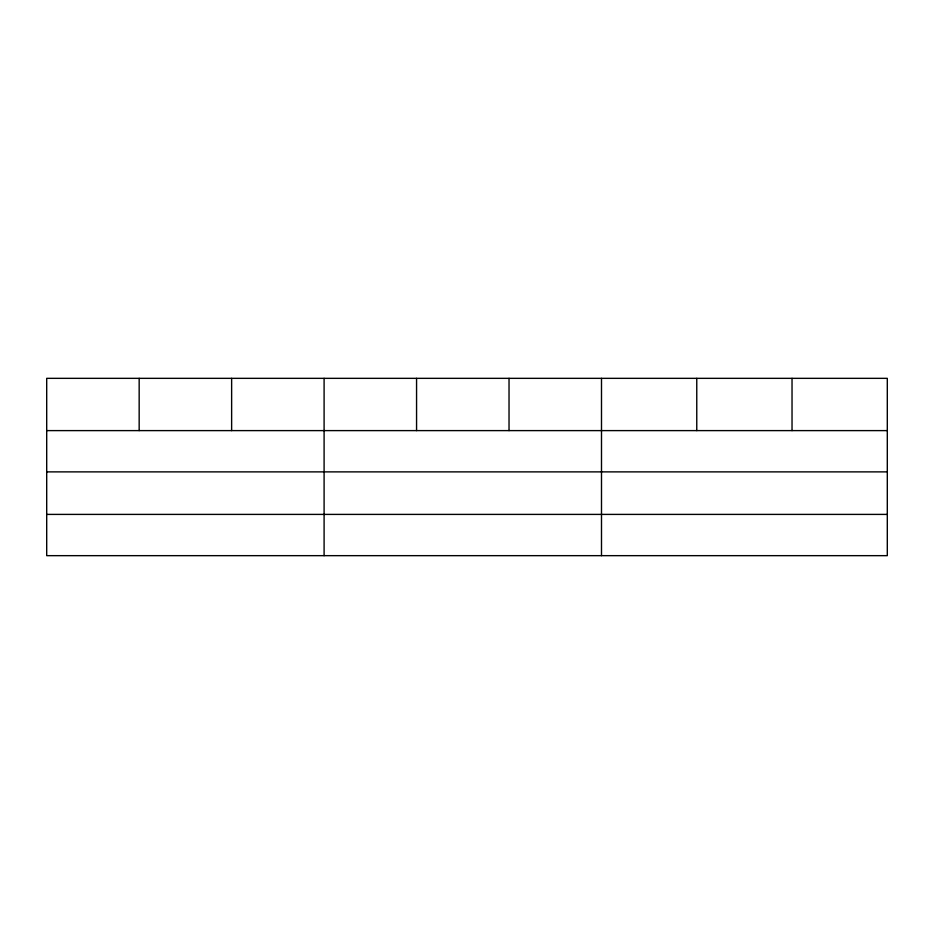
<?xml version="1.0" encoding="UTF-8"?>
<svg xmlns="http://www.w3.org/2000/svg" width="934" height="934" viewBox="0 0 934 934"><rect width="100%" height="100%" fill="white"/><g stroke="black" fill="none" stroke-linecap="round" stroke-linejoin="round"><path stroke-width="1.4" d="M887.3 471.88L887.3 378.34L46.7 378.34L46.7 555.66L887.3 555.66L887.3 471.88L46.7 471.88M46.7 430.609L887.3 430.609M46.7 514.4L887.3 514.4M792.032 378.34L792.032 430.609M696.764 378.34L696.764 430.609M601.496 378.34L601.496 555.66M509.03 378.34L509.03 430.609M416.564 378.34L416.564 430.609M324.098 378.34L324.098 555.66M231.632 378.34L231.632 430.609M139.166 378.34L139.166 430.609"/></g></svg>
